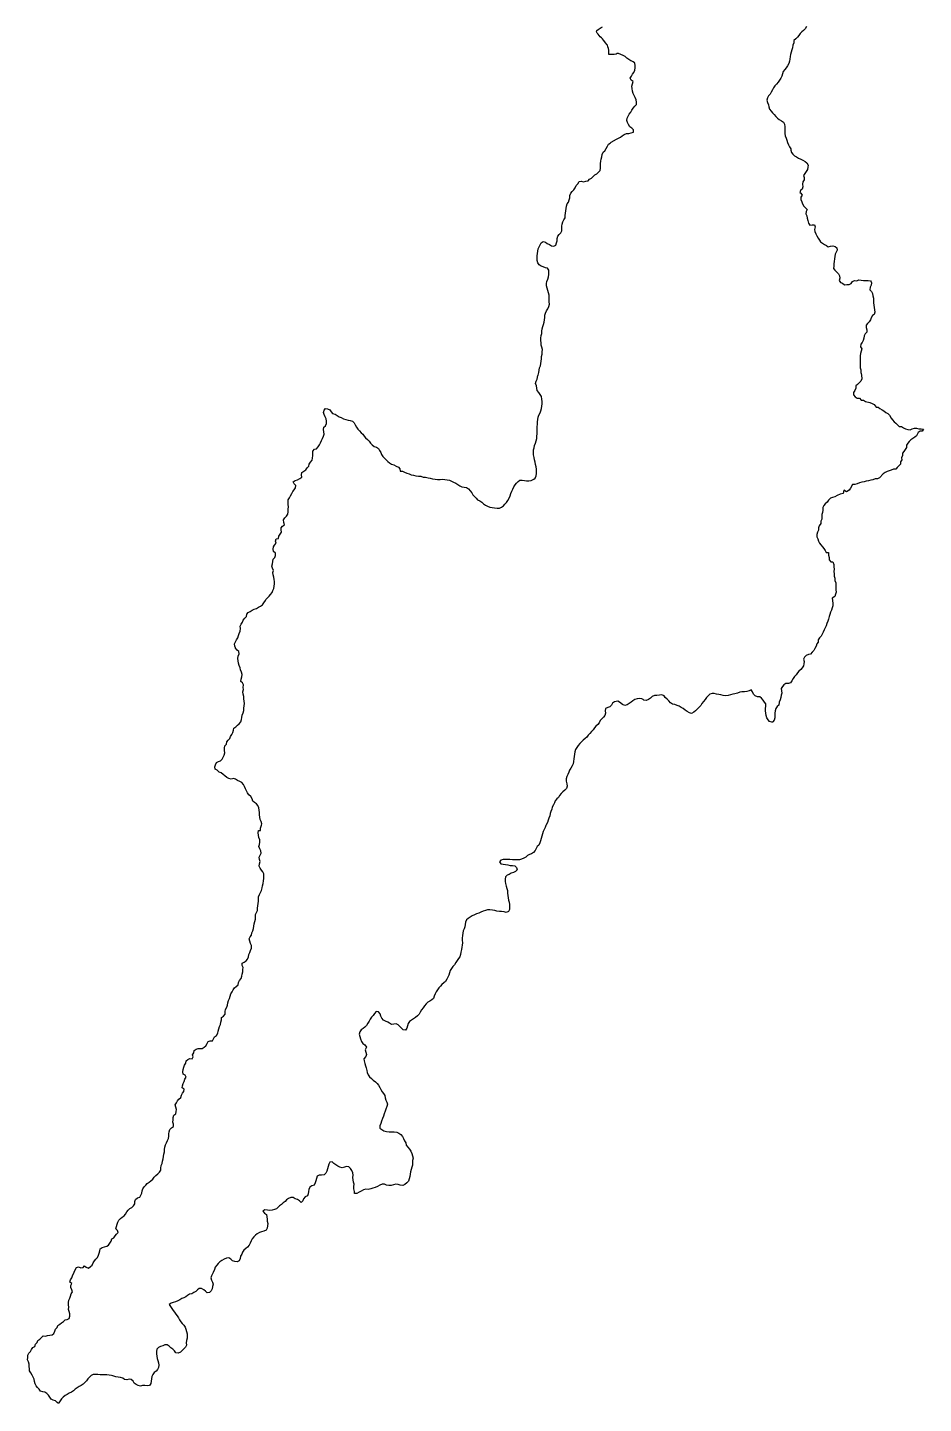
# Model space of a CAD drawing. Header units: inches. Extents: x -74.45 to -73.99, y 3.73 to 4.84.
# Drawn here: x -74.45 to -74.09, y 3.731 to 4.284 of the extents above; entities that cross this region are included whole.
import ezdxf

# ---------------------------------------------------------------- set-up
doc = ezdxf.new("R2010")
doc.units = ezdxf.units.IN
doc.header["$MEASUREMENT"] = 0
doc.layers.add('temp_wfs_layer', color=251, linetype='Continuous')

msp = doc.modelspace()

# ---------------------------------------------------------------- linework, layer by layer
at = {"layer": 'temp_wfs_layer'}
msp.add_lwpolyline([(-74.13674, 4.28425), (-74.13726, 4.28342), (-74.13786, 4.28274), (-74.13858, 4.28216), (-74.13922, 4.28146), (-74.13978, 4.28074), (-74.1403, 4.28), (-74.14093, 4.27932), (-74.1418, 4.27873), (-74.14182, 4.27778), (-74.14215, 4.27676), (-74.14238, 4.2758), (-74.1426, 4.27491), (-74.14286, 4.27401), (-74.14308, 4.2731), (-74.14327, 4.27221), (-74.14337, 4.27124), (-74.14358, 4.27032), (-74.14378, 4.2694), (-74.14427, 4.26853), (-74.14483, 4.26771), (-74.14541, 4.26697), (-74.14603, 4.26619), (-74.14636, 4.26534), (-74.14664, 4.26441), (-74.14705, 4.26352), (-74.14752, 4.26269), (-74.14806, 4.26189), (-74.14872, 4.26119), (-74.14936, 4.26045), (-74.14998, 4.25967), (-74.15039, 4.25883), (-74.15086, 4.25797), (-74.15132, 4.25719), (-74.15192, 4.25641), (-74.15241, 4.25565), (-74.15263, 4.2547), (-74.15234, 4.25381), (-74.15199, 4.2529), (-74.15181, 4.25198), (-74.15151, 4.25106), (-74.15096, 4.25027), (-74.15031, 4.24959), (-74.14963, 4.24892), (-74.149, 4.24816), (-74.14834, 4.24751), (-74.14763, 4.2469), (-74.14677, 4.24637), (-74.14599, 4.24582), (-74.1455, 4.24501), (-74.1454, 4.24405), (-74.14538, 4.24312), (-74.14536, 4.24218), (-74.14535, 4.24126), (-74.14527, 4.24036), (-74.14492, 4.23948), (-74.14457, 4.2386), (-74.14429, 4.2377), (-74.14394, 4.23676), (-74.1435, 4.23591), (-74.14293, 4.2352), (-74.14305, 4.23456), (-74.14268, 4.23373), (-74.14217, 4.23297), (-74.1415, 4.2323), (-74.14068, 4.23188), (-74.13993, 4.23138), (-74.13897, 4.23107), (-74.13811, 4.23066), (-74.13727, 4.23012), (-74.13653, 4.22948), (-74.13609, 4.22866), (-74.13616, 4.22774), (-74.13635, 4.22683), (-74.13676, 4.22599), (-74.13738, 4.22522), (-74.13792, 4.2245), (-74.13768, 4.22361), (-74.13769, 4.22268), (-74.1381, 4.22184), (-74.13826, 4.2209), (-74.1382, 4.21994), (-74.13844, 4.219), (-74.13917, 4.2184), (-74.13931, 4.2175), (-74.13893, 4.21737), (-74.13849, 4.21654), (-74.13903, 4.21574), (-74.13895, 4.21482), (-74.13859, 4.21386), (-74.13825, 4.21301), (-74.13775, 4.21218), (-74.13714, 4.21148), (-74.13644, 4.21084), (-74.13687, 4.21001), (-74.13698, 4.20908), (-74.13652, 4.20825), (-74.13636, 4.20731), (-74.13611, 4.20632), (-74.13588, 4.20534), (-74.13536, 4.20453), (-74.13445, 4.20459), (-74.1335, 4.20468), (-74.1332, 4.20376), (-74.13345, 4.20279), (-74.13329, 4.2019), (-74.13296, 4.20098), (-74.13256, 4.20014), (-74.13204, 4.1993), (-74.13153, 4.19851), (-74.13103, 4.19774), (-74.13025, 4.19728), (-74.1295, 4.19672), (-74.12868, 4.19629), (-74.12794, 4.19572), (-74.12707, 4.19599), (-74.12613, 4.19625), (-74.12521, 4.19594), (-74.12447, 4.19539), (-74.12439, 4.19449), (-74.12478, 4.19364), (-74.12522, 4.19282), (-74.12532, 4.19189), (-74.12546, 4.19097), (-74.12559, 4.18991), (-74.12569, 4.18901), (-74.12575, 4.18804), (-74.12578, 4.18708), (-74.12526, 4.18634), (-74.12455, 4.18555), (-74.12382, 4.18499), (-74.12337, 4.18408), (-74.12333, 4.18316), (-74.12355, 4.18228), (-74.12306, 4.1815), (-74.12217, 4.18115), (-74.12147, 4.18051), (-74.12051, 4.1806), (-74.11959, 4.1806), (-74.11876, 4.181), (-74.11816, 4.1818), (-74.11736, 4.18226), (-74.11647, 4.18206), (-74.1157, 4.18257), (-74.11467, 4.18234), (-74.11373, 4.1822), (-74.11283, 4.18231), (-74.1119, 4.18224), (-74.11097, 4.18214), (-74.11072, 4.18167), (-74.11053, 4.18131), (-74.11067, 4.1804), (-74.11117, 4.17958), (-74.11119, 4.17857), (-74.11063, 4.17784), (-74.11022, 4.17702), (-74.11001, 4.17608), (-74.1098, 4.17518), (-74.10971, 4.1742), (-74.10973, 4.17325), (-74.10966, 4.17234), (-74.10949, 4.17135), (-74.10936, 4.17041), (-74.10918, 4.16952), (-74.10945, 4.16865), (-74.11021, 4.16816), (-74.11064, 4.1673), (-74.11098, 4.16646), (-74.1115, 4.1657), (-74.11216, 4.16504), (-74.11271, 4.16425), (-74.11273, 4.16332), (-74.11248, 4.16245), (-74.11243, 4.16149), (-74.11307, 4.16084), (-74.11356, 4.16005), (-74.11371, 4.15909), (-74.11386, 4.15819), (-74.11428, 4.15738), (-74.11482, 4.15662), (-74.11496, 4.15565), (-74.11452, 4.1548), (-74.11476, 4.15382), (-74.11503, 4.15295), (-74.11511, 4.15197), (-74.11506, 4.15103), (-74.11506, 4.15009), (-74.11506, 4.14915), (-74.11518, 4.14815), (-74.11506, 4.14723), (-74.11486, 4.1463), (-74.11479, 4.14532), (-74.11472, 4.14489), (-74.1146, 4.14419), (-74.1144, 4.14271), (-74.11481, 4.14187), (-74.11551, 4.14114), (-74.11625, 4.1405), (-74.11689, 4.13987), (-74.1169, 4.139), (-74.11724, 4.13805), (-74.11783, 4.13719), (-74.11783, 4.13632), (-74.11709, 4.13545), (-74.11628, 4.135), (-74.11542, 4.135), (-74.11468, 4.13413), (-74.11378, 4.13413), (-74.11295, 4.13365), (-74.1112, 4.13322), (-74.11025, 4.13278), (-74.10944, 4.13244), (-74.10874, 4.13141), (-74.1079, 4.1314), (-74.10717, 4.13082), (-74.10634, 4.13027), (-74.10559, 4.12983), (-74.1048, 4.12924), (-74.10407, 4.12875), (-74.10336, 4.12821), (-74.10272, 4.12694), (-74.10208, 4.12627), (-74.10148, 4.12551), (-74.10074, 4.12491), (-74.10016, 4.12421), (-74.09942, 4.12355), (-74.09856, 4.12355), (-74.09771, 4.12312), (-74.09684, 4.12268), (-74.09595, 4.12232), (-74.09501, 4.1222), (-74.09418, 4.12262), (-74.09328, 4.12297), (-74.09243, 4.12297), (-74.09149, 4.12268), (-74.0906, 4.12268), (-74.08967, 4.12257), (-74.09014, 4.12175), (-74.09099, 4.12175), (-74.09176, 4.12122), (-74.09243, 4.11984), (-74.09317, 4.11932), (-74.09396, 4.11883), (-74.09479, 4.11825), (-74.0954, 4.11755), (-74.09603, 4.11689), (-74.09647, 4.11608), (-74.09647, 4.11521), (-74.09707, 4.11436), (-74.09757, 4.11357), (-74.09813, 4.11283), (-74.09813, 4.11198), (-74.09847, 4.11102), (-74.0984, 4.11014), (-74.09892, 4.10939), (-74.0989, 4.10847), (-74.0996, 4.10784), (-74.10025, 4.10716), (-74.10083, 4.10644), (-74.10168, 4.10644), (-74.10261, 4.10607), (-74.10349, 4.10584), (-74.10431, 4.10549), (-74.10511, 4.10505), (-74.10594, 4.10459), (-74.1073, 4.10293), (-74.10813, 4.10252), (-74.10908, 4.10251), (-74.10997, 4.1022), (-74.11089, 4.102), (-74.11179, 4.10176), (-74.11269, 4.10162), (-74.11357, 4.10136), (-74.11446, 4.10116), (-74.11534, 4.10093), (-74.11631, 4.10054), (-74.11733, 4.10034), (-74.11799, 4.10032), (-74.11822, 4.10031), (-74.11905, 4.09876), (-74.11955, 4.09798), (-74.12055, 4.09738), (-74.12168, 4.09799), (-74.12198, 4.09663), (-74.1231, 4.0964), (-74.1244, 4.09581), (-74.12527, 4.09535), (-74.12622, 4.09503), (-74.12709, 4.09479), (-74.12781, 4.09393), (-74.12841, 4.09317), (-74.12916, 4.09256), (-74.12973, 4.09184), (-74.13011, 4.09098), (-74.13011, 4.09002), (-74.13029, 4.0891), (-74.13053, 4.08821), (-74.13048, 4.0873), (-74.13048, 4.08635), (-74.13098, 4.0855), (-74.13098, 4.08464), (-74.13158, 4.08371), (-74.13191, 4.08286), (-74.13192, 4.08198), (-74.13222, 4.0811), (-74.13258, 4.08019), (-74.13259, 4.0793), (-74.13217, 4.07843), (-74.13192, 4.07756), (-74.13151, 4.07672), (-74.13091, 4.07601), (-74.13029, 4.07527), (-74.12969, 4.07453), (-74.1292, 4.07373), (-74.12874, 4.07294), (-74.12786, 4.07293), (-74.12786, 4.07184), (-74.12758, 4.07089), (-74.12753, 4.06999), (-74.12693, 4.06923), (-74.12605, 4.06923), (-74.12571, 4.06809), (-74.12571, 4.06721), (-74.12564, 4.06629), (-74.12574, 4.06539), (-74.12564, 4.06443), (-74.12564, 4.06348), (-74.12525, 4.06259), (-74.12525, 4.0617), (-74.12488, 4.0608), (-74.12488, 4.05984), (-74.12495, 4.05891), (-74.12495, 4.058), (-74.12473, 4.05709), (-74.12507, 4.05623), (-74.12527, 4.05527), (-74.12638, 4.05456), (-74.12611, 4.05259), (-74.12615, 4.05165), (-74.12617, 4.05158), (-74.12644, 4.05072), (-74.12666, 4.04983), (-74.12701, 4.04897), (-74.12737, 4.04808), (-74.12764, 4.04721), (-74.12785, 4.04621), (-74.12812, 4.04531), (-74.12848, 4.04446), (-74.12885, 4.04354), (-74.12914, 4.04268), (-74.12956, 4.04188), (-74.12994, 4.041), (-74.13045, 4.04018), (-74.13084, 4.03936), (-74.13149, 4.03864), (-74.13199, 4.03786), (-74.132, 4.03693), (-74.13257, 4.03621), (-74.1328, 4.03531), (-74.13333, 4.03441), (-74.13379, 4.0336), (-74.13438, 4.03288), (-74.13502, 4.03216), (-74.13592, 4.03193), (-74.13679, 4.03155), (-74.13745, 4.03093), (-74.13792, 4.03008), (-74.13767, 4.02921), (-74.13771, 4.02829), (-74.13791, 4.02741), (-74.13837, 4.02659), (-74.13898, 4.0259), (-74.13971, 4.02529), (-74.14027, 4.02456), (-74.14088, 4.0238), (-74.14152, 4.02311), (-74.14209, 4.02229), (-74.14257, 4.02146), (-74.14313, 4.02065), (-74.14397, 4.02031), (-74.14497, 4.0203), (-74.14577, 4.01985), (-74.14637, 4.01917), (-74.14681, 4.01831), (-74.1467, 4.01739), (-74.14659, 4.01649), (-74.14686, 4.0156), (-74.14706, 4.01465), (-74.14732, 4.01377), (-74.14762, 4.01279), (-74.14775, 4.01167), (-74.14844, 4.01104), (-74.14896, 4.01025), (-74.14926, 4.00929), (-74.1494, 4.00839), (-74.14939, 4.00744), (-74.14947, 4.00652), (-74.1497, 4.00564), (-74.15017, 4.00493), (-74.15026, 4.00478), (-74.15058, 4.00482), (-74.15065, 4.00483), (-74.15153, 4.00507), (-74.15216, 4.00574), (-74.15265, 4.00655), (-74.15295, 4.00746), (-74.1531, 4.0084), (-74.15311, 4.00931), (-74.15319, 4.01023), (-74.15304, 4.0112), (-74.15303, 4.0121), (-74.15358, 4.01286), (-74.15405, 4.01365), (-74.15473, 4.01437), (-74.15545, 4.01494), (-74.15645, 4.01502), (-74.15732, 4.01532), (-74.15795, 4.01605), (-74.15833, 4.01694), (-74.1589, 4.01772), (-74.15979, 4.01739), (-74.1607, 4.0171), (-74.16166, 4.01698), (-74.16268, 4.01703), (-74.16355, 4.01681), (-74.16447, 4.01649), (-74.16543, 4.01618), (-74.16634, 4.01607), (-74.16723, 4.0158), (-74.1682, 4.01551), (-74.16922, 4.01533), (-74.17012, 4.01556), (-74.17108, 4.01572), (-74.17197, 4.01597), (-74.17286, 4.01603), (-74.17374, 4.01629), (-74.17465, 4.01629), (-74.17552, 4.01598), (-74.17625, 4.01534), (-74.17691, 4.01465), (-74.17746, 4.01387), (-74.17812, 4.01314), (-74.1787, 4.01234), (-74.17916, 4.01144), (-74.1798, 4.01078), (-74.18052, 4.0101), (-74.18125, 4.0094), (-74.18199, 4.00882), (-74.18289, 4.00826), (-74.18372, 4.00859), (-74.18466, 4.00909), (-74.18548, 4.0096), (-74.18621, 4.01024), (-74.18703, 4.01067), (-74.18784, 4.01117), (-74.1887, 4.01149), (-74.18963, 4.01185), (-74.19055, 4.01208), (-74.19132, 4.0126), (-74.192, 4.01335), (-74.19274, 4.01399), (-74.19343, 4.01466), (-74.19396, 4.01543), (-74.19485, 4.01578), (-74.19583, 4.01566), (-74.19681, 4.01548), (-74.19778, 4.01545), (-74.19869, 4.01505), (-74.19943, 4.0144), (-74.20024, 4.01389), (-74.20116, 4.01351), (-74.20208, 4.01369), (-74.20235, 4.01383), (-74.20294, 4.01411), (-74.20382, 4.0143), (-74.2048, 4.01421), (-74.2057, 4.01387), (-74.20647, 4.01338), (-74.20722, 4.01279), (-74.20799, 4.0123), (-74.2088, 4.01178), (-74.20974, 4.0115), (-74.21061, 4.01186), (-74.21184, 4.01284), (-74.21252, 4.01321), (-74.21314, 4.01309), (-74.2138, 4.01296), (-74.21463, 4.01241), (-74.21508, 4.01159), (-74.21571, 4.01093), (-74.21659, 4.01066), (-74.21753, 4.01028), (-74.21766, 4.00935), (-74.21754, 4.00841), (-74.2178, 4.00752), (-74.21834, 4.00679), (-74.21894, 4.00609), (-74.21966, 4.00548), (-74.22007, 4.00454), (-74.22059, 4.00379), (-74.22134, 4.0032), (-74.22188, 4.00245), (-74.22248, 4.00172), (-74.22312, 4.00098), (-74.22376, 4.00021), (-74.22439, 3.99952), (-74.22504, 3.99882), (-74.2257, 3.99818), (-74.2264, 3.99752), (-74.22719, 3.99692), (-74.22783, 3.9962), (-74.22847, 3.99541), (-74.22904, 3.9946), (-74.22947, 3.99377), (-74.2298, 3.99288), (-74.22998, 3.99193), (-74.23008, 3.991), (-74.23022, 3.99001), (-74.23036, 3.98901), (-74.23048, 3.98811), (-74.23087, 3.98726), (-74.23135, 3.98637), (-74.2319, 3.9855), (-74.23227, 3.98465), (-74.23265, 3.98378), (-74.23301, 3.98294), (-74.23325, 3.98198), (-74.23327, 3.98102), (-74.23308, 3.98003), (-74.23291, 3.97909), (-74.2332, 3.9782), (-74.2338, 3.97748), (-74.23456, 3.97677), (-74.2353, 3.97612), (-74.23596, 3.97535), (-74.23637, 3.97454), (-74.23707, 3.97397), (-74.23768, 3.97323), (-74.23796, 3.97238), (-74.23844, 3.97157), (-74.23885, 3.97068), (-74.2391, 3.9698), (-74.23939, 3.96894), (-74.23977, 3.96806), (-74.2399, 3.96712), (-74.24024, 3.96625), (-74.24051, 3.96537), (-74.24081, 3.96442), (-74.24132, 3.96354), (-74.24142, 3.96333), (-74.24178, 3.9625), (-74.24219, 3.96169), (-74.2425, 3.96083), (-74.24279, 3.95991), (-74.24309, 3.95894), (-74.24331, 3.95806), (-74.24361, 3.95717), (-74.24388, 3.95628), (-74.24421, 3.95541), (-74.2449, 3.95479), (-74.24535, 3.954), (-74.24581, 3.95319), (-74.24643, 3.95245), (-74.24719, 3.95194), (-74.24802, 3.95158), (-74.24885, 3.95118), (-74.24954, 3.95061), (-74.2503, 3.95013), (-74.25118, 3.94972), (-74.25205, 3.9495), (-74.25294, 3.94941), (-74.25382, 3.94942), (-74.25484, 3.94947), (-74.25588, 3.94956), (-74.2568, 3.94961), (-74.2577, 3.94964), (-74.25862, 3.94963), (-74.25951, 3.9494), (-74.26006, 3.94866), (-74.25952, 3.94793), (-74.25858, 3.94775), (-74.25764, 3.94759), (-74.25674, 3.94749), (-74.25577, 3.94724), (-74.25483, 3.94721), (-74.25395, 3.94701), (-74.25323, 3.9464), (-74.25301, 3.94548), (-74.25362, 3.94476), (-74.2545, 3.94443), (-74.25535, 3.94415), (-74.25615, 3.94362), (-74.25701, 3.94325), (-74.2577, 3.94267), (-74.25778, 3.94173), (-74.25784, 3.94082), (-74.25761, 3.93991), (-74.25736, 3.9389), (-74.25714, 3.93798), (-74.25681, 3.93712), (-74.2568, 3.93614), (-74.25669, 3.9352), (-74.25656, 3.93419), (-74.25645, 3.93329), (-74.25618, 3.9324), (-74.25607, 3.9315), (-74.25601, 3.93051), (-74.25611, 3.92952), (-74.25648, 3.92867), (-74.25737, 3.92836), (-74.25825, 3.92857), (-74.25923, 3.92869), (-74.26014, 3.92873), (-74.26112, 3.92883), (-74.26199, 3.92914), (-74.26291, 3.92925), (-74.26393, 3.92934), (-74.26484, 3.92944), (-74.26577, 3.92914), (-74.26665, 3.92879), (-74.26754, 3.92846), (-74.26841, 3.92805), (-74.26935, 3.92774), (-74.27019, 3.92733), (-74.27106, 3.92691), (-74.27182, 3.92641), (-74.27269, 3.92592), (-74.27332, 3.9253), (-74.27371, 3.92442), (-74.27392, 3.92352), (-74.27407, 3.92259), (-74.27432, 3.92171), (-74.27471, 3.92088), (-74.27485, 3.91996), (-74.27498, 3.91901), (-74.27505, 3.91806), (-74.27512, 3.91714), (-74.27501, 3.91617), (-74.27507, 3.91524), (-74.27521, 3.91433), (-74.27537, 3.91342), (-74.27558, 3.91237), (-74.27579, 3.91146), (-74.27607, 3.91055), (-74.27654, 3.90978), (-74.27713, 3.90898), (-74.27761, 3.90819), (-74.27816, 3.9073), (-74.27886, 3.90661), (-74.27943, 3.90583), (-74.27985, 3.905), (-74.28011, 3.90405), (-74.28048, 3.90319), (-74.28087, 3.90232), (-74.28127, 3.90146), (-74.28181, 3.90064), (-74.28251, 3.90004), (-74.28321, 3.8994), (-74.28386, 3.89877), (-74.28443, 3.89798), (-74.28501, 3.89724), (-74.2855, 3.89646), (-74.28599, 3.89562), (-74.28629, 3.89474), (-74.28656, 3.89381), (-74.28728, 3.8932), (-74.28803, 3.89266), (-74.28884, 3.89227), (-74.28956, 3.89157), (-74.29019, 3.89083), (-74.2908, 3.88996), (-74.29138, 3.88924), (-74.29191, 3.88833), (-74.2924, 3.88741), (-74.29301, 3.88676), (-74.29379, 3.88613), (-74.29458, 3.88565), (-74.29546, 3.88509), (-74.29622, 3.88454), (-74.29676, 3.88372), (-74.29703, 3.88279), (-74.29732, 3.88188), (-74.29787, 3.88108), (-74.29877, 3.8811), (-74.29946, 3.88182), (-74.3001, 3.88246), (-74.30079, 3.8832), (-74.30165, 3.88356), (-74.30258, 3.8834), (-74.30349, 3.88334), (-74.30423, 3.88387), (-74.30502, 3.8843), (-74.30587, 3.88463), (-74.30676, 3.88511), (-74.30731, 3.88584), (-74.30774, 3.88663), (-74.30805, 3.88762), (-74.30868, 3.88843), (-74.30967, 3.8885), (-74.31028, 3.88773), (-74.31085, 3.88699), (-74.3115, 3.88627), (-74.31201, 3.88544), (-74.31246, 3.88459), (-74.31296, 3.88383), (-74.31355, 3.88294), (-74.31416, 3.88228), (-74.31491, 3.88173), (-74.31569, 3.88117), (-74.31628, 3.88032), (-74.31646, 3.87939), (-74.31619, 3.87849), (-74.31589, 3.87761), (-74.31561, 3.8765), (-74.31504, 3.87568), (-74.31427, 3.8751), (-74.3136, 3.87414), (-74.31408, 3.87308), (-74.31385, 3.87225), (-74.3135, 3.87132), (-74.31385, 3.8705), (-74.31462, 3.86956), (-74.31451, 3.86871), (-74.31424, 3.86766), (-74.31391, 3.86672), (-74.31369, 3.86584), (-74.31346, 3.86488), (-74.3133, 3.86398), (-74.31291, 3.86305), (-74.31236, 3.86232), (-74.31159, 3.8616), (-74.31084, 3.8609), (-74.30993, 3.86031), (-74.30923, 3.85966), (-74.30871, 3.85887), (-74.30819, 3.85801), (-74.30772, 3.85713), (-74.30724, 3.8563), (-74.30667, 3.85553), (-74.3062, 3.85472), (-74.30601, 3.85382), (-74.30577, 3.85294), (-74.30531, 3.85213), (-74.30506, 3.85124), (-74.30535, 3.85031), (-74.30577, 3.84935), (-74.30604, 3.84842), (-74.30642, 3.8474), (-74.30676, 3.84648), (-74.30711, 3.8455), (-74.30753, 3.84448), (-74.30784, 3.84353), (-74.30824, 3.84258), (-74.30812, 3.84168), (-74.30743, 3.84109), (-74.30652, 3.84063), (-74.30556, 3.84038), (-74.30445, 3.84023), (-74.30347, 3.84012), (-74.30235, 3.84013), (-74.30133, 3.84002), (-74.3005, 3.83963), (-74.29971, 3.83911), (-74.29911, 3.83833), (-74.29871, 3.8375), (-74.29824, 3.83658), (-74.29772, 3.83579), (-74.29754, 3.83476), (-74.2969, 3.83398), (-74.29631, 3.83326), (-74.29573, 3.83247), (-74.29537, 3.83148), (-74.29501, 3.83057), (-74.29481, 3.82954), (-74.29506, 3.82867), (-74.29503, 3.82774), (-74.29505, 3.82682), (-74.29531, 3.82592), (-74.29563, 3.82501), (-74.29588, 3.82413), (-74.29595, 3.82312), (-74.29608, 3.82223), (-74.29634, 3.82124), (-74.29669, 3.82037), (-74.2973, 3.81971), (-74.2981, 3.81907), (-74.29896, 3.8186), (-74.29994, 3.81872), (-74.30081, 3.81902), (-74.30175, 3.81917), (-74.30266, 3.81891), (-74.30362, 3.81863), (-74.30458, 3.81863), (-74.30549, 3.81872), (-74.30634, 3.81912), (-74.3073, 3.8191), (-74.30824, 3.81874), (-74.30912, 3.81826), (-74.31002, 3.81787), (-74.31099, 3.81757), (-74.31185, 3.81726), (-74.31291, 3.81701), (-74.31385, 3.81716), (-74.31471, 3.81681), (-74.31563, 3.81635), (-74.31648, 3.81594), (-74.31736, 3.81546), (-74.31831, 3.81534), (-74.31838, 3.81624), (-74.3186, 3.81723), (-74.31861, 3.81818), (-74.31848, 3.81909), (-74.31876, 3.81999), (-74.31885, 3.8209), (-74.31904, 3.82188), (-74.31887, 3.82279), (-74.31901, 3.82369), (-74.3194, 3.82464), (-74.31995, 3.82543), (-74.32063, 3.82606), (-74.32155, 3.82625), (-74.32244, 3.82595), (-74.32333, 3.82572), (-74.32424, 3.82595), (-74.3251, 3.82634), (-74.32585, 3.82688), (-74.32663, 3.82741), (-74.32735, 3.82808), (-74.32828, 3.828), (-74.32864, 3.82715), (-74.329, 3.8263), (-74.32923, 3.82536), (-74.32943, 3.82438), (-74.32983, 3.82354), (-74.3306, 3.82286), (-74.33161, 3.82283), (-74.3326, 3.82274), (-74.33342, 3.82231), (-74.33364, 3.82141), (-74.33387, 3.82052), (-74.33418, 3.81963), (-74.33462, 3.81879), (-74.33557, 3.81846), (-74.33635, 3.81794), (-74.33667, 3.81707), (-74.33683, 3.81617), (-74.33697, 3.81528), (-74.33731, 3.81443), (-74.33815, 3.81408), (-74.33879, 3.81332), (-74.33918, 3.81246), (-74.3398, 3.81175), (-74.34046, 3.81242), (-74.34131, 3.81294), (-74.34215, 3.81331), (-74.34295, 3.81376), (-74.3439, 3.81386), (-74.34482, 3.81346), (-74.34564, 3.81292), (-74.34627, 3.81223), (-74.34699, 3.8116), (-74.34774, 3.81102), (-74.34852, 3.8104), (-74.34899, 3.80988), (-74.34967, 3.80926), (-74.35054, 3.80904), (-74.35151, 3.80872), (-74.3524, 3.80858), (-74.35338, 3.80864), (-74.35441, 3.80878), (-74.35521, 3.80829), (-74.35459, 3.80751), (-74.35376, 3.80696), (-74.35356, 3.80607), (-74.35352, 3.80515), (-74.35342, 3.80425), (-74.35325, 3.80333), (-74.35328, 3.80242), (-74.35344, 3.80149), (-74.35392, 3.80068), (-74.35485, 3.80031), (-74.35571, 3.79998), (-74.3566, 3.79971), (-74.35744, 3.79922), (-74.35819, 3.79869), (-74.35882, 3.79799), (-74.35944, 3.79717), (-74.35991, 3.79634), (-74.36025, 3.79545), (-74.36074, 3.79462), (-74.36137, 3.79386), (-74.36208, 3.79325), (-74.36279, 3.79266), (-74.36332, 3.79189), (-74.36366, 3.79102), (-74.36411, 3.7902), (-74.3643, 3.78927), (-74.36465, 3.78829), (-74.36553, 3.78788), (-74.36643, 3.78803), (-74.36739, 3.78836), (-74.36809, 3.78899), (-74.36889, 3.78951), (-74.36982, 3.78939), (-74.37068, 3.78906), (-74.37165, 3.78851), (-74.37243, 3.78793), (-74.37309, 3.78726), (-74.37369, 3.78657), (-74.37433, 3.78578), (-74.37459, 3.7849), (-74.37514, 3.78361), (-74.37588, 3.78238), (-74.37612, 3.78149), (-74.37586, 3.78058), (-74.37538, 3.77981), (-74.37518, 3.77891), (-74.37544, 3.77801), (-74.3756, 3.77707), (-74.37598, 3.77623), (-74.37659, 3.77557), (-74.37753, 3.77554), (-74.37831, 3.77613), (-74.37897, 3.77675), (-74.37983, 3.77717), (-74.38078, 3.77721), (-74.38148, 3.77664), (-74.38216, 3.776), (-74.38298, 3.77559), (-74.38372, 3.77505), (-74.38464, 3.77497), (-74.38542, 3.77445), (-74.38611, 3.77383), (-74.38699, 3.77354), (-74.38782, 3.77317), (-74.3886, 3.77268), (-74.3894, 3.77222), (-74.39029, 3.77188), (-74.39121, 3.77164), (-74.39207, 3.77134), (-74.39281, 3.77079), (-74.39232, 3.76997), (-74.39174, 3.7692), (-74.39129, 3.76841), (-74.39064, 3.76776), (-74.39019, 3.76696), (-74.38959, 3.76626), (-74.38908, 3.76549), (-74.38866, 3.76462), (-74.38821, 3.76383), (-74.38759, 3.76317), (-74.38696, 3.76249), (-74.38644, 3.7617), (-74.38616, 3.76083), (-74.38593, 3.75994), (-74.38565, 3.75907), (-74.38558, 3.75817), (-74.38562, 3.75723), (-74.38583, 3.75633), (-74.38598, 3.75537), (-74.38583, 3.75443), (-74.38625, 3.75364), (-74.38693, 3.75295), (-74.38765, 3.75231), (-74.3883, 3.75165), (-74.38917, 3.7513), (-74.39019, 3.75144), (-74.39075, 3.75218), (-74.39143, 3.75287), (-74.39217, 3.75343), (-74.39287, 3.75405), (-74.39365, 3.75457), (-74.39455, 3.75455), (-74.39542, 3.75425), (-74.39627, 3.75393), (-74.39711, 3.75347), (-74.3978, 3.7528), (-74.39796, 3.75188), (-74.39788, 3.75097), (-74.39783, 3.75006), (-74.39768, 3.74913), (-74.39738, 3.74827), (-74.39713, 3.74736), (-74.39697, 3.74646), (-74.39708, 3.74552), (-74.39721, 3.74525), (-74.39722, 3.74524), (-74.39748, 3.7447), (-74.39812, 3.74403), (-74.3989, 3.74346), (-74.39941, 3.74269), (-74.39982, 3.74182), (-74.39999, 3.74093), (-74.40006, 3.73996), (-74.40027, 3.73904), (-74.40075, 3.73827), (-74.40165, 3.73816), (-74.4026, 3.7382), (-74.40353, 3.73821), (-74.40443, 3.73799), (-74.40533, 3.73821), (-74.40616, 3.73867), (-74.40688, 3.73924), (-74.40735, 3.74003), (-74.40806, 3.74066), (-74.40897, 3.74078), (-74.40987, 3.74059), (-74.41079, 3.74069), (-74.41153, 3.74125), (-74.41243, 3.74152), (-74.41336, 3.74167), (-74.41429, 3.7417), (-74.41515, 3.74201), (-74.41555, 3.74214), (-74.41603, 3.74229), (-74.41694, 3.7424), (-74.41785, 3.74251), (-74.41876, 3.74259), (-74.41966, 3.74252), (-74.42059, 3.74255), (-74.42152, 3.74267), (-74.42244, 3.74272), (-74.42335, 3.74266), (-74.42421, 3.74224), (-74.42486, 3.74161), (-74.42549, 3.74091), (-74.42601, 3.74016), (-74.42669, 3.7395), (-74.4274, 3.73884), (-74.42821, 3.73831), (-74.42905, 3.73784), (-74.42982, 3.73736), (-74.43058, 3.73684), (-74.43124, 3.7361), (-74.43208, 3.7356), (-74.43301, 3.73511), (-74.43386, 3.73469), (-74.43465, 3.73422), (-74.43543, 3.73362), (-74.43608, 3.73288), (-74.4366, 3.73209), (-74.43715, 3.73131), (-74.43729, 3.73103), (-74.43789, 3.73148), (-74.43789, 3.73149), (-74.43855, 3.73212), (-74.43943, 3.73239), (-74.44027, 3.73282), (-74.4408, 3.73355), (-74.4413, 3.73442), (-74.44201, 3.73498), (-74.44276, 3.73551), (-74.44364, 3.7357), (-74.44455, 3.73601), (-74.44515, 3.73672), (-74.44577, 3.73739), (-74.44628, 3.73816), (-74.44669, 3.73898), (-74.44691, 3.73988), (-74.44713, 3.74076), (-74.44744, 3.74162), (-74.44796, 3.74247), (-74.4485, 3.74328), (-74.44893, 3.7441), (-74.44902, 3.745), (-74.44905, 3.74591), (-74.44917, 3.74681), (-74.44941, 3.74779), (-74.44978, 3.74863), (-74.44968, 3.74953), (-74.44964, 3.75045), (-74.44922, 3.75128), (-74.44862, 3.75196), (-74.44811, 3.75275), (-74.44763, 3.75353), (-74.44681, 3.75393), (-74.44653, 3.75487), (-74.4459, 3.75554), (-74.44557, 3.75638), (-74.4448, 3.75687), (-74.44412, 3.75749), (-74.44351, 3.75822), (-74.4426, 3.75814), (-74.44172, 3.75837), (-74.44083, 3.75852), (-74.43992, 3.7586), (-74.43924, 3.75919), (-74.43883, 3.76003), (-74.43849, 3.76087), (-74.43789, 3.76157), (-74.43755, 3.7624), (-74.43676, 3.76285), (-74.43607, 3.76342), (-74.43535, 3.76398), (-74.4347, 3.76463), (-74.43381, 3.76481), (-74.43299, 3.76524), (-74.43278, 3.76612), (-74.4328, 3.76705), (-74.43301, 3.76795), (-74.43334, 3.76882), (-74.43316, 3.76976), (-74.43332, 3.77068), (-74.43332, 3.77158), (-74.43323, 3.77249), (-74.43279, 3.7733), (-74.43245, 3.77417), (-74.43219, 3.77504), (-74.43171, 3.77586), (-74.43203, 3.77676), (-74.43242, 3.77757), (-74.43243, 3.77849), (-74.43199, 3.7793), (-74.43275, 3.77982), (-74.43246, 3.78068), (-74.43201, 3.78146), (-74.43165, 3.78233), (-74.43098, 3.78385), (-74.43058, 3.78469), (-74.4301, 3.78561), (-74.42924, 3.78591), (-74.42839, 3.7855), (-74.42745, 3.78572), (-74.42682, 3.7864), (-74.42614, 3.78574), (-74.42525, 3.78542), (-74.42449, 3.78604), (-74.42378, 3.78661), (-74.42333, 3.78749), (-74.42288, 3.7883), (-74.4223, 3.78901), (-74.4217, 3.78975), (-74.42124, 3.79056), (-74.42092, 3.7914), (-74.4207, 3.79235), (-74.42053, 3.79323), (-74.41972, 3.79369), (-74.41884, 3.79397), (-74.41796, 3.7942), (-74.41717, 3.79464), (-74.41671, 3.79542), (-74.41616, 3.79621), (-74.41589, 3.79713), (-74.41515, 3.79764), (-74.4146, 3.79838), (-74.41399, 3.79905), (-74.41339, 3.79973), (-74.41365, 3.8006), (-74.41429, 3.80126), (-74.41398, 3.80211), (-74.41378, 3.80305), (-74.41352, 3.80392), (-74.41305, 3.8047), (-74.41245, 3.80538), (-74.41174, 3.80595), (-74.41096, 3.80645), (-74.41033, 3.80713), (-74.40987, 3.80801), (-74.40931, 3.80873), (-74.40863, 3.80936), (-74.40782, 3.80981), (-74.40714, 3.81049), (-74.40659, 3.81123), (-74.40658, 3.81218), (-74.40638, 3.81305), (-74.4056, 3.81361), (-74.4047, 3.81391), (-74.40423, 3.81467), (-74.40387, 3.81552), (-74.40372, 3.81643), (-74.40344, 3.81733), (-74.40289, 3.81809), (-74.40227, 3.81879), (-74.40164, 3.81946), (-74.40092, 3.82001), (-74.40016, 3.82053), (-74.39941, 3.82117), (-74.39884, 3.82195), (-74.39818, 3.82268), (-74.3974, 3.82326), (-74.3967, 3.82399), (-74.39617, 3.82474), (-74.39625, 3.82563), (-74.39603, 3.8266), (-74.39564, 3.82742), (-74.39551, 3.82834), (-74.39529, 3.8293), (-74.39514, 3.83021), (-74.39497, 3.83121), (-74.39466, 3.8321), (-74.39469, 3.83308), (-74.39456, 3.83407), (-74.39427, 3.83493), (-74.39388, 3.83574), (-74.39354, 3.83664), (-74.39314, 3.8375), (-74.39302, 3.83841), (-74.39304, 3.83933), (-74.39284, 3.84021), (-74.39259, 3.84109), (-74.39191, 3.84175), (-74.39111, 3.84227), (-74.39114, 3.84326), (-74.39138, 3.84413), (-74.39123, 3.84503), (-74.39123, 3.84599), (-74.39097, 3.84685), (-74.3902, 3.84738), (-74.39002, 3.8483), (-74.38986, 3.84919), (-74.39022, 3.85004), (-74.39043, 3.85099), (-74.38995, 3.85181), (-74.38953, 3.85261), (-74.38894, 3.85331), (-74.38817, 3.85396), (-74.38787, 3.85487), (-74.38746, 3.85567), (-74.3869, 3.85641), (-74.38679, 3.85734), (-74.38757, 3.8578), (-74.38744, 3.85871), (-74.38716, 3.85955), (-74.38686, 3.86044), (-74.38658, 3.86137), (-74.386, 3.86219), (-74.3864, 3.86301), (-74.38728, 3.86335), (-74.38735, 3.86425), (-74.38716, 3.86519), (-74.38694, 3.86612), (-74.38665, 3.86698), (-74.3861, 3.86772), (-74.38604, 3.86866), (-74.38528, 3.86925), (-74.38448, 3.86965), (-74.38357, 3.86948), (-74.38314, 3.87026), (-74.38343, 3.87116), (-74.38299, 3.87199), (-74.38282, 3.8729), (-74.38203, 3.87334), (-74.38122, 3.87373), (-74.37958, 3.87368), (-74.37884, 3.87421), (-74.37812, 3.87477), (-74.3776, 3.87561), (-74.37722, 3.87648), (-74.37631, 3.87672), (-74.3754, 3.87668), (-74.3746, 3.8783), (-74.37388, 3.87893), (-74.37335, 3.87977), (-74.3732, 3.88067), (-74.37292, 3.88153), (-74.3726, 3.88245), (-74.37222, 3.88332), (-74.37203, 3.88426), (-74.37185, 3.88521), (-74.37175, 3.88614), (-74.37105, 3.88671), (-74.37035, 3.88741), (-74.37039, 3.88849), (-74.37018, 3.8894), (-74.36972, 3.89024), (-74.36941, 3.89109), (-74.36921, 3.89202), (-74.36899, 3.89298), (-74.36854, 3.89381), (-74.36834, 3.89471), (-74.36802, 3.89562), (-74.36757, 3.89644), (-74.36708, 3.8972), (-74.36658, 3.89803), (-74.36587, 3.89862), (-74.36516, 3.89922), (-74.36501, 3.90021), (-74.36454, 3.901), (-74.36397, 3.90182), (-74.36368, 3.90268), (-74.36356, 3.90359), (-74.36321, 3.90446), (-74.36321, 3.90537), (-74.36304, 3.90626), (-74.36354, 3.90701), (-74.36355, 3.90793), (-74.36267, 3.90832), (-74.36192, 3.90885), (-74.36138, 3.9096), (-74.36098, 3.91048), (-74.36083, 3.91139), (-74.36043, 3.91222), (-74.36011, 3.9131), (-74.35982, 3.91404), (-74.35979, 3.91503), (-74.36017, 3.91588), (-74.36048, 3.91673), (-74.36075, 3.91774), (-74.36031, 3.91856), (-74.35973, 3.91926), (-74.35961, 3.92016), (-74.35921, 3.921), (-74.35893, 3.92189), (-74.35883, 3.92285), (-74.35863, 3.92373), (-74.35848, 3.92473), (-74.35819, 3.92561), (-74.35809, 3.92655), (-74.35814, 3.92747), (-74.35777, 3.92829), (-74.35737, 3.92917), (-74.35739, 3.93007), (-74.3572, 3.93096), (-74.35703, 3.93189), (-74.35698, 3.93282), (-74.35693, 3.93375), (-74.35694, 3.93467), (-74.3566, 3.93553), (-74.35614, 3.93631), (-74.35579, 3.93718), (-74.35548, 3.93816), (-74.35529, 3.93908), (-74.35509, 3.94), (-74.35488, 3.94099), (-74.35484, 3.94191), (-74.35483, 3.94284), (-74.35475, 3.9438), (-74.35525, 3.94459), (-74.35573, 3.94537), (-74.35628, 3.94612), (-74.35674, 3.94695), (-74.35653, 3.94785), (-74.35627, 3.94874), (-74.35659, 3.94962), (-74.35674, 3.95056), (-74.35625, 3.95136), (-74.35586, 3.95219), (-74.35597, 3.95308), (-74.35643, 3.95387), (-74.35677, 3.95477), (-74.35658, 3.95567), (-74.35644, 3.95657), (-74.35639, 3.95755), (-74.35676, 3.95845), (-74.35693, 3.95934), (-74.35703, 3.96027), (-74.357, 3.96122), (-74.3561, 3.96127), (-74.35614, 3.96217), (-74.35572, 3.96342), (-74.35563, 3.96394), (-74.35582, 3.96484), (-74.35626, 3.96566), (-74.35641, 3.96655), (-74.35656, 3.96754), (-74.3566, 3.9685), (-74.35662, 3.96943), (-74.35675, 3.97033), (-74.3572, 3.97124), (-74.35779, 3.97197), (-74.35853, 3.9725), (-74.35923, 3.97311), (-74.3595, 3.97402), (-74.36003, 3.97487), (-74.36079, 3.97553), (-74.3614, 3.97633), (-74.36181, 3.97721), (-74.36217, 3.97804), (-74.36255, 3.97893), (-74.36298, 3.97978), (-74.36359, 3.98049), (-74.36445, 3.98096), (-74.36534, 3.98135), (-74.36612, 3.9819), (-74.36703, 3.98211), (-74.36798, 3.98193), (-74.36889, 3.9822), (-74.36972, 3.9826), (-74.37042, 3.98318), (-74.37116, 3.98377), (-74.37189, 3.98447), (-74.37277, 3.98473), (-74.37353, 3.98544), (-74.37436, 3.98588), (-74.37451, 3.98678), (-74.37423, 3.98767), (-74.37379, 3.98852), (-74.37301, 3.98897), (-74.37215, 3.98926), (-74.37154, 3.98993), (-74.37112, 3.99073), (-74.37074, 3.99158), (-74.37051, 3.99249), (-74.37058, 3.99344), (-74.37067, 3.99433), (-74.37043, 3.99522), (-74.36987, 3.99594), (-74.36962, 3.99682), (-74.36914, 3.99758), (-74.36847, 3.9982), (-74.36818, 3.99905), (-74.36763, 3.99978), (-74.36727, 4.00061), (-74.36703, 4.00151), (-74.36684, 4.00242), (-74.36604, 4.00292), (-74.3654, 4.00355), (-74.36474, 4.00418), (-74.3641, 4.00493), (-74.36377, 4.00581), (-74.36368, 4.00672), (-74.36347, 4.00764), (-74.36313, 4.00855), (-74.3629, 4.00945), (-74.36278, 4.01043), (-74.36264, 4.01133), (-74.36253, 4.01227), (-74.36265, 4.0132), (-74.36278, 4.01412), (-74.36278, 4.01513), (-74.3631, 4.01607), (-74.36329, 4.017), (-74.36299, 4.01785), (-74.36311, 4.01877), (-74.36299, 4.01973), (-74.36335, 4.02056), (-74.36405, 4.02119), (-74.36387, 4.02209), (-74.3636, 4.02296), (-74.36356, 4.02397), (-74.36373, 4.02487), (-74.36412, 4.02579), (-74.3643, 4.02668), (-74.36466, 4.02753), (-74.36497, 4.0285), (-74.36511, 4.02946), (-74.3652, 4.03043), (-74.36507, 4.03136), (-74.36477, 4.03223), (-74.36482, 4.03313), (-74.36554, 4.03376), (-74.36613, 4.03448), (-74.36622, 4.03469), (-74.36648, 4.03532), (-74.3666, 4.03623), (-74.36617, 4.03708), (-74.36573, 4.03788), (-74.36526, 4.03873), (-74.36502, 4.0396), (-74.36466, 4.04043), (-74.36428, 4.04129), (-74.36423, 4.04237), (-74.36429, 4.04337), (-74.36392, 4.0442), (-74.36335, 4.04494), (-74.36306, 4.04583), (-74.36249, 4.04654), (-74.36181, 4.04724), (-74.36164, 4.04815), (-74.36107, 4.04887), (-74.36024, 4.04922), (-74.35949, 4.04974), (-74.35864, 4.05013), (-74.35778, 4.05049), (-74.35694, 4.05096), (-74.35611, 4.05142), (-74.35527, 4.05197), (-74.3548, 4.05274), (-74.35408, 4.05363), (-74.35396, 4.05409), (-74.35332, 4.05475), (-74.35269, 4.05543), (-74.3521, 4.05614), (-74.35149, 4.05684), (-74.35112, 4.05768), (-74.35083, 4.05855), (-74.35065, 4.05944), (-74.3505, 4.06036), (-74.35048, 4.06126), (-74.35058, 4.06218), (-74.3508, 4.06307), (-74.3511, 4.06397), (-74.35113, 4.06491), (-74.35091, 4.06579), (-74.3513, 4.06663), (-74.35162, 4.06749), (-74.35131, 4.06841), (-74.35113, 4.06932), (-74.35099, 4.07023), (-74.35039, 4.07092), (-74.35006, 4.07177), (-74.35017, 4.07273), (-74.35087, 4.07338), (-74.35101, 4.07427), (-74.35093, 4.0752), (-74.35045, 4.07597), (-74.34986, 4.07667), (-74.3501, 4.07755), (-74.34982, 4.07843), (-74.34894, 4.07863), (-74.34872, 4.07952), (-74.3483, 4.08033), (-74.34775, 4.08107), (-74.34781, 4.08201), (-74.34788, 4.08291), (-74.34724, 4.08357), (-74.34653, 4.08414), (-74.34678, 4.08508), (-74.34685, 4.0861), (-74.34637, 4.08687), (-74.34563, 4.08753), (-74.34517, 4.08837), (-74.34506, 4.08933), (-74.34499, 4.09037), (-74.34493, 4.09136), (-74.34502, 4.09228), (-74.34506, 4.09322), (-74.34504, 4.09416), (-74.34451, 4.09491), (-74.34406, 4.0957), (-74.34361, 4.09662), (-74.34314, 4.09744), (-74.3426, 4.09819), (-74.34203, 4.09895), (-74.34199, 4.0999), (-74.34265, 4.10051), (-74.34303, 4.10135), (-74.3422, 4.10192), (-74.34125, 4.10222), (-74.34031, 4.10268), (-74.33958, 4.10326), (-74.33963, 4.1042), (-74.3395, 4.10514), (-74.33871, 4.1056), (-74.33795, 4.10621), (-74.33744, 4.10696), (-74.33677, 4.10762), (-74.33655, 4.10851), (-74.33606, 4.10928), (-74.3354, 4.11001), (-74.3352, 4.11092), (-74.33509, 4.11191), (-74.33511, 4.11282), (-74.33511, 4.11373), (-74.33449, 4.11442), (-74.33359, 4.11459), (-74.33301, 4.11536), (-74.33246, 4.11618), (-74.33202, 4.11697), (-74.33167, 4.1179), (-74.33127, 4.11878), (-74.33085, 4.11964), (-74.3306, 4.12055), (-74.33072, 4.12144), (-74.33081, 4.12234), (-74.33075, 4.12327), (-74.33003, 4.12392), (-74.3296, 4.12473), (-74.32957, 4.12568), (-74.32975, 4.12666), (-74.33012, 4.12753), (-74.33056, 4.12838), (-74.3308, 4.12925), (-74.33057, 4.13014), (-74.33005, 4.13088), (-74.32915, 4.13068), (-74.32832, 4.13026), (-74.32772, 4.12953), (-74.32716, 4.12881), (-74.3261, 4.1285), (-74.32528, 4.12807), (-74.32449, 4.12754), (-74.32366, 4.12717), (-74.32277, 4.12668), (-74.32186, 4.12636), (-74.32095, 4.12619), (-74.32004, 4.12602), (-74.31917, 4.12572), (-74.31854, 4.12501), (-74.31807, 4.12423), (-74.31762, 4.12336), (-74.31707, 4.12256), (-74.3164, 4.12187), (-74.31567, 4.12111), (-74.31502, 4.12048), (-74.31448, 4.11972), (-74.31388, 4.11897), (-74.31313, 4.11831), (-74.31253, 4.11764), (-74.31191, 4.1169), (-74.31122, 4.11625), (-74.31046, 4.11557), (-74.30953, 4.11527), (-74.30872, 4.1148), (-74.30831, 4.11398), (-74.30782, 4.11317), (-74.30745, 4.11232), (-74.30691, 4.11157), (-74.30629, 4.1109), (-74.30559, 4.11019), (-74.30494, 4.10954), (-74.30424, 4.10897), (-74.3035, 4.10842), (-74.30253, 4.10814), (-74.30161, 4.10771), (-74.30072, 4.10728), (-74.30013, 4.10656), (-74.29994, 4.1056), (-74.29902, 4.10565), (-74.29821, 4.10519), (-74.29731, 4.10489), (-74.29644, 4.10456), (-74.29555, 4.10421), (-74.29466, 4.10404), (-74.29366, 4.10382), (-74.2927, 4.10369), (-74.29167, 4.10357), (-74.29073, 4.10325), (-74.28977, 4.10318), (-74.28878, 4.103), (-74.28788, 4.10281), (-74.28697, 4.1026), (-74.28597, 4.10239), (-74.28496, 4.10228), (-74.28395, 4.10227), (-74.28305, 4.10241), (-74.28206, 4.10227), (-74.28109, 4.1022), (-74.28016, 4.10206), (-74.27931, 4.10169), (-74.27853, 4.10117), (-74.27763, 4.10082), (-74.27677, 4.10033), (-74.27602, 4.09981), (-74.27518, 4.09934), (-74.27426, 4.09923), (-74.27335, 4.09913), (-74.27253, 4.09854), (-74.27184, 4.09776), (-74.27123, 4.09696), (-74.2708, 4.09616), (-74.27018, 4.09545), (-74.26951, 4.09479), (-74.26887, 4.09409), (-74.26796, 4.09366), (-74.26716, 4.09323), (-74.26654, 4.09247), (-74.26569, 4.09202), (-74.26486, 4.09162), (-74.26395, 4.09124), (-74.26298, 4.09104), (-74.26206, 4.09087), (-74.26106, 4.09075), (-74.26012, 4.09081), (-74.25923, 4.09116), (-74.25849, 4.09172), (-74.25788, 4.09238), (-74.25724, 4.09308), (-74.25667, 4.0939), (-74.25626, 4.09479), (-74.25586, 4.09575), (-74.2555, 4.09663), (-74.25516, 4.09756), (-74.25476, 4.09846), (-74.2543, 4.09932), (-74.25384, 4.10014), (-74.25326, 4.10086), (-74.2526, 4.10148), (-74.25192, 4.10208), (-74.25098, 4.10208), (-74.25007, 4.10184), (-74.24917, 4.10171), (-74.24825, 4.10176), (-74.24736, 4.10195), (-74.24649, 4.10224), (-74.24627, 4.10244), (-74.24581, 4.10287), (-74.24541, 4.10375), (-74.24525, 4.10464), (-74.24518, 4.10557), (-74.24522, 4.10651), (-74.24537, 4.10744), (-74.24555, 4.10838), (-74.24577, 4.10928), (-74.24602, 4.11025), (-74.24621, 4.11118), (-74.24638, 4.11219), (-74.24648, 4.1132), (-74.24642, 4.11416), (-74.24617, 4.11507), (-74.24595, 4.11597), (-74.24563, 4.11691), (-74.24537, 4.11779), (-74.24511, 4.11875), (-74.24502, 4.1197), (-74.24492, 4.12061), (-74.24495, 4.12159), (-74.24499, 4.12254), (-74.24491, 4.12348), (-74.24485, 4.12452), (-74.24477, 4.12544), (-74.2447, 4.12637), (-74.24459, 4.1273), (-74.24424, 4.12818), (-74.2438, 4.12905), (-74.24345, 4.12992), (-74.2432, 4.13079), (-74.24304, 4.13174), (-74.24293, 4.13266), (-74.24287, 4.13366), (-74.24307, 4.13462), (-74.24324, 4.13564), (-74.24369, 4.13647), (-74.24433, 4.13729), (-74.24493, 4.13803), (-74.24502, 4.13899), (-74.24527, 4.13989), (-74.24562, 4.14087), (-74.2453, 4.14179), (-74.24493, 4.14263), (-74.24464, 4.14411), (-74.24455, 4.14422), (-74.24431, 4.14529), (-74.24416, 4.14624), (-74.24396, 4.14712), (-74.24357, 4.14796), (-74.24343, 4.14892), (-74.24335, 4.14988), (-74.24324, 4.15082), (-74.24318, 4.15172), (-74.24297, 4.15261), (-74.2429, 4.15358), (-74.24279, 4.15453), (-74.243, 4.15541), (-74.24327, 4.15628), (-74.24328, 4.15719), (-74.24342, 4.15819), (-74.24341, 4.15911), (-74.24332, 4.16012), (-74.24312, 4.161), (-74.243, 4.16189), (-74.24293, 4.1628), (-74.2427, 4.16371), (-74.24234, 4.16457), (-74.24208, 4.1655), (-74.24199, 4.16641), (-74.24187, 4.16738), (-74.2418, 4.16829), (-74.24156, 4.16916), (-74.2412, 4.17001), (-74.24072, 4.17085), (-74.24019, 4.17179), (-74.24005, 4.17272), (-74.24012, 4.17364), (-74.24014, 4.17457), (-74.2401, 4.1755), (-74.24017, 4.17642), (-74.24038, 4.17736), (-74.24066, 4.17828), (-74.24095, 4.17922), (-74.24122, 4.18009), (-74.24124, 4.18099), (-74.24101, 4.18188), (-74.24072, 4.18275), (-74.24042, 4.18369), (-74.24025, 4.18464), (-74.24022, 4.18554), (-74.24022, 4.18629), (-74.24022, 4.18646), (-74.24075, 4.1872), (-74.24165, 4.18737), (-74.24251, 4.18768), (-74.24336, 4.18803), (-74.24414, 4.18859), (-74.24467, 4.18933), (-74.24494, 4.19027), (-74.24497, 4.19119), (-74.24491, 4.19213), (-74.24487, 4.19304), (-74.24472, 4.19398), (-74.2445, 4.19492), (-74.24419, 4.19578), (-74.24374, 4.19659), (-74.24328, 4.19738), (-74.24253, 4.19793), (-74.24165, 4.19768), (-74.2409, 4.19714), (-74.24003, 4.19666), (-74.23921, 4.19622), (-74.23831, 4.19609), (-74.2374, 4.19646), (-74.23714, 4.19734), (-74.23694, 4.19822), (-74.2369, 4.19913), (-74.23668, 4.20002), (-74.23607, 4.20071), (-74.23538, 4.20138), (-74.23502, 4.20222), (-74.23499, 4.20313), (-74.23506, 4.20404), (-74.23489, 4.20493), (-74.23468, 4.20588), (-74.2342, 4.20666), (-74.23369, 4.20743), (-74.23364, 4.20839), (-74.2335, 4.2093), (-74.23341, 4.21022), (-74.23323, 4.21114), (-74.23311, 4.21209), (-74.23286, 4.21302), (-74.23239, 4.21379), (-74.23203, 4.21462), (-74.23185, 4.21551), (-74.23182, 4.21642), (-74.23146, 4.21728), (-74.23085, 4.21795), (-74.23018, 4.21863), (-74.22973, 4.21946), (-74.22926, 4.22038), (-74.22862, 4.22115), (-74.22811, 4.222), (-74.2272, 4.22214), (-74.2263, 4.22196), (-74.22541, 4.22213), (-74.22449, 4.22227), (-74.22393, 4.22299), (-74.22313, 4.22341), (-74.22248, 4.22407), (-74.22176, 4.22469), (-74.221, 4.22518), (-74.22026, 4.22582), (-74.21956, 4.22649), (-74.21952, 4.22739), (-74.21953, 4.22833), (-74.21955, 4.22926), (-74.21941, 4.23016), (-74.21916, 4.23106), (-74.21894, 4.23197), (-74.21876, 4.23293), (-74.21838, 4.23376), (-74.21773, 4.23439), (-74.21671, 4.23626), (-74.21621, 4.23697), (-74.2156, 4.23748), (-74.2152, 4.23778), (-74.21299, 4.23911), (-74.21231, 4.23949), (-74.21149, 4.23991), (-74.21072, 4.24042), (-74.20993, 4.24093), (-74.20909, 4.24135), (-74.20813, 4.24134), (-74.20721, 4.2416), (-74.20629, 4.24189), (-74.20622, 4.24284), (-74.20694, 4.24343), (-74.2077, 4.24402), (-74.20825, 4.24489), (-74.20869, 4.2457), (-74.20887, 4.24659), (-74.20876, 4.2475), (-74.20838, 4.24832), (-74.2079, 4.2491), (-74.2073, 4.24991), (-74.20692, 4.25076), (-74.20635, 4.25156), (-74.20567, 4.25229), (-74.20502, 4.25293), (-74.20498, 4.25388), (-74.20514, 4.2549), (-74.20556, 4.25572), (-74.206, 4.25657), (-74.20636, 4.25743), (-74.20658, 4.25836), (-74.20675, 4.25938), (-74.20689, 4.26036), (-74.20669, 4.26125), (-74.20642, 4.2622), (-74.20718, 4.2627), (-74.20761, 4.2636), (-74.20707, 4.26435), (-74.20658, 4.26513), (-74.20605, 4.26585), (-74.2057, 4.26678), (-74.20551, 4.26768), (-74.20549, 4.26859), (-74.20567, 4.26952), (-74.20584, 4.26966), (-74.20642, 4.27015), (-74.20694, 4.27042), (-74.20725, 4.27058), (-74.20805, 4.27105), (-74.20888, 4.27159), (-74.20962, 4.2722), (-74.21044, 4.27267), (-74.21135, 4.27309), (-74.21224, 4.27346), (-74.21285, 4.2734), (-74.21313, 4.27319), (-74.21404, 4.27313), (-74.21496, 4.273), (-74.21608, 4.27304), (-74.21619, 4.27303), (-74.2162, 4.27338), (-74.21617, 4.27372), (-74.21614, 4.274), (-74.21608, 4.2744), (-74.2161, 4.27487), (-74.21626, 4.2755), (-74.21652, 4.27614), (-74.21672, 4.27678), (-74.217, 4.27709), (-74.21736, 4.27765), (-74.21834, 4.27876), (-74.21871, 4.27941), (-74.21905, 4.27971), (-74.2196, 4.28016), (-74.22044, 4.28123), (-74.22082, 4.28163), (-74.22114, 4.28217), (-74.22101, 4.28267), (-74.22037, 4.28314), (-74.22002, 4.2834), (-74.2196, 4.28361), (-74.21917, 4.28389), (-74.21871, 4.28419)], dxfattribs=at)

doc.saveas('drawing.dxf')
